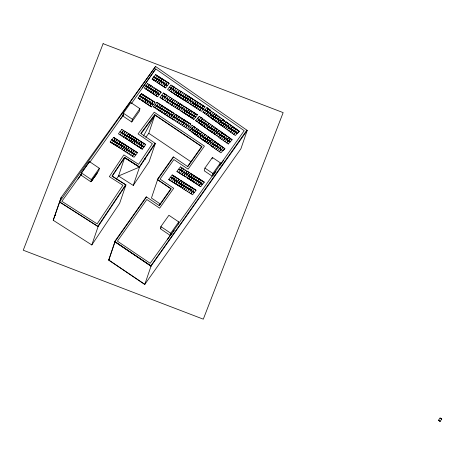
<?xml version="1.0" encoding="UTF-8"?>
<svg xmlns="http://www.w3.org/2000/svg" width="465" height="465" viewBox="0 0 465 465"><rect width="100%" height="100%" fill="white"/><g stroke="black" fill="none" stroke-linecap="round" stroke-linejoin="round"><path stroke-width="0.7" d="M81.003 175.119L81.485 172.934L89.501 161.622L99.347 168.272L98.865 170.457L90.849 181.769L80.805 174.985L81.52 172.887L89.501 161.622L89.263 162.715M99.347 168.272L91.332 179.583L90.849 181.769L97.557 172.724M142.342 87.92L155.723 68.913L244.189 130.677L170.248 235.424L160.402 228.768L160.884 226.583L168.905 215.272L178.752 221.921L178.269 224.107M167.348 239.585L170.248 235.424L170.731 233.232L178.752 221.921M123.37 113.181L122.708 115.895L131.74 121.993L139.256 111.397L139.919 108.682L130.886 102.579L123.37 113.181L132.403 119.284L131.74 121.993M204.914 168.086L204.251 170.8L212.232 176.189L212.894 173.48L220.404 162.878L212.429 157.484L204.914 168.086L212.894 173.48M212.098 158.844L212.429 157.484M220.404 162.878L219.742 165.592L223.502 160.367M145.818 137.256L148.777 133.286L154.944 114.861L202.002 146.644L187.814 166.662L173.329 156.845L157.24 179.542L170.888 188.761L159.071 205.431M155.537 66.448L247.206 130.398L240.911 148.777L144.784 284.406L108.816 260.115L114.977 241.69L146.533 197.003M173.59 157.06L157.612 179.606L151.445 198.038L160.344 204.048M187.552 166.447L201.63 146.58L154.601 114.855L140.773 133.443L155.345 143.441L139.552 167.045L124.69 157.577L118.523 176.003L133.263 185.425L139.552 167.045L124.69 157.577L112.239 176.194L125.945 184.936L119.65 203.315L91.808 244.956L53.225 220.282L61.177 197.422L155.583 66.431M53.225 220.282L61.177 197.422M89.146 162.669L89.501 161.622M91.808 244.956L98.103 226.571L125.945 184.936L112.001 176.043L124.358 157.571L139.221 167.04L154.984 143.237M114.977 241.69L151.073 266.026L114.977 241.69L108.688 260.069L144.784 284.406L151.073 266.026L247.206 130.398M155.345 143.441L149.05 161.82L133.263 185.425M143.453 136.071L154.944 114.861M110.193 141.97L116.977 146.237L118.61 144.04L111.856 139.721L110.193 141.97L116.977 146.237M111.856 139.721L118.61 144.04M120.423 141.732L118.755 143.981L112.007 139.663L113.669 137.413L120.423 141.732L113.669 137.413M111.885 142.982L113.553 140.808M113.698 140.75L115.337 138.553M139.843 99.167L138.128 98.098L144.731 102.434M120.046 131.665L126.829 135.925L125.161 138.175L118.441 133.804L120.075 131.607M139.733 95.959L153.328 104.584L139.762 95.906L141.453 93.674L154.99 102.335L141.424 93.727M113.582 144.063L115.215 141.872M121.853 129.357L128.636 133.618L126.974 135.867L120.22 131.549L121.882 129.299M117.029 139.64L115.396 141.761M145.9 85.845L159.495 94.476L145.929 85.793M147.591 83.619L161.128 92.279L157.775 90.059L156.135 92.326L157.798 90.076M120.104 134.867L121.708 132.728M139.791 99.161L143.197 94.715M121.882 132.612L123.58 130.386L121.917 132.635M115.25 145.127L116.855 142.988M115.314 145.173L116.918 143.028M145.929 89.106L149.282 84.624M146.01 89.059L149.364 84.607L150.974 85.781M117.093 142.918L118.726 140.651M147.614 86.92L149.341 87.978L151.003 85.729M157.158 79.015L155.49 81.265L152.171 79.149L153.834 76.899L167.481 85.589L169.144 83.34L155.595 74.673L153.932 76.923L167.481 85.589M152.171 79.149L153.834 76.899M121.801 135.949L123.405 133.81M144.76 102.376L146.394 100.184L144.743 102.567L151.514 106.892L141.505 100.231M155.595 74.673L169.144 83.34M125.248 131.525L123.609 133.647M143.226 97.976L144.859 95.778M150.945 92.401L157.687 96.784L147.672 90.123M118.871 144.098L125.504 148.376L123.841 150.625L117.238 146.295L120.586 148.48L123.946 144.034L137.495 152.7L123.946 144.034M118.755 143.981L112.036 139.61M149.306 87.926L159.35 94.534L152.549 90.262L150.916 92.459M118.808 144.086L135.832 154.95L137.495 152.7M153.857 80.149L155.467 78.015M120.441 141.895L123.888 143.958L122.225 142.895L118.953 147.364M123.463 137.012L125.068 134.873M123.527 137.059L125.132 134.914M155.63 78.004L157.263 75.737M143.098 101.312L144.708 99.184M144.865 99.097L146.533 96.923M149.265 91.204L150.875 89.071M146.504 96.976L144.836 99.15M120.499 145.097L122.109 142.958M120.511 145.214L122.156 146.312M151.038 89.065L152.7 86.816M155.49 81.265L152.2 79.091M157.327 79.091L158.954 76.818L157.292 79.067M128.805 140.366L132.165 135.919L145.714 144.586L128.689 133.722L130.438 134.78L127.09 139.297L125.428 138.233L132.089 142.459L133.693 140.314M146.562 100.184L148.196 98.063M120.551 148.451L123.888 143.958M152.532 90.129L150.898 92.32L144.266 88.042L147.62 83.561M152.735 90.146L154.397 87.897M158.803 80.271L157.17 82.468L158.832 80.218M159.018 80.102L160.704 77.94M146.405 103.631L148.132 101.411L146.498 103.608M160.675 77.992L158.989 80.154M122.179 149.561L123.841 147.312L122.208 149.509M154.211 91.326L152.578 93.523L154.275 91.355M125.614 145.173L123.975 147.295M160.553 81.381L158.925 83.502M156.083 89.047L154.397 91.21L156.112 88.995M130.473 138.035L143.871 146.946L133.734 140.395L132.072 142.645L142.238 149.137L128.834 140.314M148.161 104.672L149.765 102.533M149.974 102.364L151.602 100.242M154.334 94.558L155.961 92.436M132.077 135.896L128.735 140.395M125.492 148.567L135.687 155.008L134.019 157.257L123.859 150.765L125.521 148.515M160.611 84.659L162.279 82.415M127.311 146.26L125.643 148.434L127.305 146.184M162.419 82.282L164.058 80.085M130.398 141.447L132.06 139.198L130.427 141.395M127.154 149.631L125.521 151.828L127.247 149.608L128.904 150.741M157.798 93.389L159.495 91.163M162.308 85.67L163.913 83.531M128.974 147.324L127.393 149.55L129.055 147.3M141.407 100.312L143.139 98.039L153.183 104.642L146.376 100.376L144.743 102.567M133.891 140.261L135.524 138.064M127.276 152.869L128.91 150.672M129.084 150.561L130.712 148.44M163.971 86.734L165.604 84.537M164.035 86.775L165.639 84.636M155.217 107.857L153.502 106.787L170.283 117.75L171.945 115.5L158.449 106.752M167.452 82.328L165.813 84.45M133.769 143.656L135.431 141.546M133.798 143.743L135.373 141.517M155.107 104.648L172.096 115.442L173.759 113.193L156.827 102.364L153.473 106.84M155.165 104.613L172.096 115.442M135.588 141.343L137.222 139.151M156.827 102.364L158.489 103.428M128.962 153.95L130.63 151.776M161.744 95.238L168.318 99.551L166.656 101.8L160.053 97.464L163.401 99.655M130.77 151.642L132.438 149.468M153.805 76.952L167.336 85.647L157.17 79.155L155.508 81.404L165.668 87.897L157.257 82.439M132.409 149.521L130.741 151.695M166.732 95.261L163.378 93.041L180.31 103.869L178.647 106.119L161.686 95.273M135.489 144.749L137.146 142.575M137.303 142.441L138.93 140.32M158.536 103.463L173.759 113.193M130.659 155.031L132.293 152.834L133.926 153.956M163.372 96.395L164.97 97.487M165.092 94.139L161.686 98.586L163.355 96.336M137.152 145.888L138.785 143.691M170.911 85.066L187.866 95.842L186.203 98.092L169.248 87.24L186.203 98.092M132.322 156.095L134.019 153.944L132.386 156.135M163.366 99.626L166.784 95.151M134.17 153.886L135.797 151.613M158.472 110.002L160.082 107.874M169.324 90.506L172.602 86.072C176.293 86.199 172.532 91.466 171.044 88.251M138.878 146.917L140.482 144.778M160.21 107.839L161.872 105.59M160.274 107.804L161.878 105.665M142.325 142.488L140.686 144.609M165.023 100.684L166.633 98.551M140.511 148.033L142.238 145.824L140.604 148.021M161.936 108.868L163.604 106.694M172.556 89.402L186.058 98.15L175.892 91.657L174.23 93.907L184.396 100.399L186.058 98.15M166.673 101.934L176.834 108.426L178.502 106.177L168.336 99.684L166.673 101.934L168.336 102.998L170.033 100.835M168.458 99.603L170.126 97.429M161.872 112.297L163.418 110.124M172.579 92.651L174.195 90.518M144.051 146.835L127.055 135.919L144.051 146.835L145.714 144.586M165.267 107.758L163.604 110.007M170.184 100.632L171.788 98.493M170.207 100.725L171.841 98.528M163.535 113.361L165.162 111.24M175.851 91.576L174.218 93.767L167.586 89.489L170.94 85.008M165.348 111.054L166.976 108.932M176.049 91.593L177.711 89.344M170.091 104.038L171.719 101.916M173.555 99.557L171.899 101.73M173.526 99.609L171.87 101.789M167.04 112.21L168.702 109.961L167.034 112.135M177.525 92.773L175.892 94.97L177.589 92.802M177.711 92.657L179.345 90.466M177.793 92.64L179.397 90.501M173.416 103.003L171.777 105.119M173.584 102.812L175.224 100.696M166.923 115.523L168.528 113.384M179.275 93.889L177.642 96.081L179.304 93.831M181.088 91.582L179.449 93.773L181.118 91.524M173.474 106.206L175.107 104.009M180.972 94.97L179.333 97.092M176.921 101.777L175.253 103.951M170.19 114.448L168.586 116.587L170.254 114.489M181.147 94.86L182.78 92.587M175.136 107.264L176.834 105.113L175.2 107.31M178.612 102.788L176.95 105.038L178.618 102.864M170.283 117.75L156.781 109.002L158.513 106.729M181.03 98.173L182.635 96.034M177.223 122.167L187.36 128.712L189.023 126.463L178.856 119.976L177.194 122.225L170.545 117.808L173.858 119.97L177.223 115.419L175.561 114.355L172.213 118.871L175.561 114.355M171.945 115.5L161.768 108.874L160.134 111.065M182.844 95.871L184.477 93.674M175.648 117.686L177.281 115.494L190.83 124.161L189.168 126.41L172.172 115.494L178.816 119.889M173.776 113.35L177.194 115.471M182.082 105.09L178.763 109.548L177.101 108.484L183.733 112.763L185.366 110.571M178.7 106.223L195.724 117.087L178.7 106.223L180.362 103.974L197.387 114.838L183.838 106.171L182.175 108.421M178.734 106.293L177.101 108.484M180.362 103.974L182.024 105.038M184.303 97.098L182.664 99.289L184.367 97.139M184.535 96.953L186.203 94.779L184.57 96.976M173.846 116.674L175.491 117.773M178.763 109.548L180.478 107.31M184.396 100.399L170.893 91.652L174.346 87.118M192.923 102.544L191.289 104.735L184.686 100.405L188.034 102.591M188.04 99.202L186.291 98.26L203.129 109.118L192.969 102.626L191.301 104.875L201.467 111.368L203.129 109.118M177.252 115.547L190.83 124.161M188.011 95.976L191.307 98.121L188.011 95.976L184.657 100.457M182.146 108.293L195.573 117.145L193.911 119.395L180.437 110.594M175.543 120.97L177.153 118.837M183.751 106.154L180.408 110.647M186.401 101.475L189.674 97.005L186.372 101.527M178.979 116.576L177.281 118.808L178.949 116.558M182.1 111.647L183.71 109.513M187.97 102.62L191.336 98.069M178.827 120.028L177.182 122.086M191.365 98.196L204.943 106.811L191.365 98.196L189.761 100.335L203.281 109.06L186.32 98.208M193.94 119.336L183.774 112.85M185.535 110.571L187.197 108.397M178.949 123.26L180.49 121.092M189.662 103.625L191.289 104.735M191.289 101.422L189.633 103.683M182.338 118.726L180.676 120.976M187.046 111.769L185.413 113.966L187.104 111.798M187.261 111.6L188.866 109.461M187.314 111.635L188.918 109.49M180.612 124.324L182.239 122.202M193.12 102.562L194.789 100.312M184.047 119.894L182.414 122.092L184.082 119.842M187.163 115.006L188.79 112.879M190.633 110.519L188.976 112.699M190.604 110.577L188.947 112.751M185.715 120.958L184.111 123.103M194.603 103.742L192.969 105.939L194.661 103.771M194.818 103.573L196.422 101.428M194.87 103.608L196.474 101.463M185.744 120.981L184.111 123.173M190.487 113.966L188.825 116.14L190.516 113.913M190.662 113.78L192.301 111.658M183.995 126.492L185.599 124.353M196.352 104.852L194.713 107.049L196.381 104.799M187.442 122.063L185.773 124.236M198.16 102.544L196.526 104.741L198.189 102.492M190.551 117.168L192.155 115.029M192.359 114.936L193.998 112.745M196.381 108.113L198.073 105.886L196.41 108.06M187.267 125.41L185.663 127.555L187.331 125.457M199.851 103.556L198.189 105.805M192.214 118.232L193.911 116.081L192.278 118.273M198.107 109.141L199.712 107.002M195.66 113.809L194.027 116L195.689 113.826M199.915 106.834L201.548 104.642M189.987 130.531L188.337 129.38L194.69 134.019L196.55 131.973M195.573 117.145L185.407 110.653L183.745 112.902M190.168 127.393L206.536 138.965L190.197 127.34M199.77 110.205L201.467 108.054M201.438 108.107L199.741 110.257M192.092 125.323L208.419 136.867L206.565 138.913M201.612 107.921L203.281 105.747M203.252 105.799L201.583 107.973M199.072 119.615L197.183 121.714L195.585 120.575L201.967 125.155L203.821 123.115M191.766 128.532L193.492 129.689M197.439 118.534L213.807 130.107L197.468 118.476L199.398 116.407L215.667 128.061L213.807 130.107M193.696 126.463L189.912 130.578L193.806 126.393L195.352 127.643M193.446 129.625L206.344 139.064L196.585 132.054L194.701 134.153L204.484 141.11L191.493 131.746L193.382 129.648M197.236 121.725L201.078 117.529C204.734 118.133 200.363 122.667 199.189 119.633M204.6 113.164L202.943 112.019L209.32 116.628L211.156 114.564M204.745 110.013L221.177 121.516L223.014 119.459L209.924 110.234M208.262 112.042L205.048 109.711L206.623 110.961L208.489 108.851M206.913 107.601L210.07 110.036L206.913 107.601L205.048 109.711M200.723 120.766L213.615 130.206L203.862 123.196L201.973 125.294L211.761 132.252L198.77 122.888L200.653 120.79M194.951 130.845L193.091 132.885L194.98 130.787M195.126 130.845L196.98 128.805M168.725 179.507L175.474 183.82L168.725 179.507L170.388 177.258L177.113 181.629L170.388 177.258M170.533 177.2L177.316 181.46L178.949 179.269L172.201 174.95L170.533 177.2L177.316 181.46M172.201 174.95L178.949 179.269M209.36 116.709L219.149 123.678L206.204 114.291M198.584 129.944L196.759 131.932M202.229 121.981L200.369 124.027L202.258 121.929M202.397 121.987L204.286 119.889M207.977 112.257L221.015 121.563L219.149 123.678M172.05 178.322L170.388 180.571M173.864 176.09L172.23 178.205M196.329 135.239L198.247 133.228L196.393 135.274M176.938 171.393L183.692 175.706L176.938 171.393L178.607 169.144L185.355 173.457L183.692 175.706M207.739 115.442L209.576 113.379M172.114 181.6L173.718 179.461M198.41 133.188L200.27 131.142M204.001 123.126L205.919 121.051L204.03 123.074M180.385 166.889L187.139 171.207L185.506 173.399L178.752 169.086L180.414 166.836M209.721 113.373L211.563 111.391M175.532 177.153L173.893 179.345L175.561 177.171M203.606 126.381L205.524 124.37L203.664 126.41M178.636 172.474L180.298 170.225M180.443 170.091L182.111 167.917L180.449 170.167M199.851 134.368L197.962 136.466M201.891 132.298L200.043 134.269M173.776 182.664L175.479 180.507L173.84 182.704M205.687 124.324L207.541 122.283M175.59 180.432L177.287 178.205M205.257 127.625L207.123 125.509M180.298 173.538L181.966 171.289M212.772 115.837L210.936 117.895L212.831 115.866M201.502 135.548L199.584 137.623L201.473 135.524M182.141 171.178L183.809 169.004M201.665 135.507L203.519 133.385M183.78 169.057L182.111 171.23M177.403 181.629L184.035 185.913L182.373 188.162L175.741 183.878L179.118 186.017L182.419 181.49L180.757 180.426L177.485 184.896M212.999 115.68L214.888 113.658L212.97 115.733M177.339 181.623L194.358 192.481L196.027 190.232L182.478 181.565L179.118 186.017M209.163 123.44L207.309 125.486L209.192 123.388M178.973 179.426L182.419 181.49M201.252 138.733L203.077 136.739M181.995 174.544L183.599 172.405M206.89 128.712L208.779 126.689L206.861 128.764M182.059 174.59L183.692 172.393M214.441 117L212.633 119.005M183.838 172.259L185.471 170.144M205.158 134.623L203.298 136.588M214.464 117.023L212.604 119.063M179.002 182.687L180.635 180.49M179.037 182.751L180.687 183.849M210.796 124.527L208.907 126.625M208.523 129.869L210.349 127.881M185.698 176.781L183.989 175.712L190.592 180.042L192.225 177.851M214.231 120.214L216.132 118.122M204.931 137.826L206.786 135.71M210.604 127.753L212.429 125.765M187.337 177.897L190.691 173.451L204.211 182.17L187.221 171.254L188.97 172.312L185.651 176.776M182.478 181.565L196.027 190.232M218.126 116.018L216.26 118.052M210.128 131.008L211.953 129.02M210.186 131.054L212.046 129.008M204.74 141.18L207.925 143.487L211.813 139.331L224.822 148.666L222.968 150.707L206.605 139.018L213.011 143.662L211.122 145.76L204.74 141.18L208.465 136.977L211.726 139.308L208.436 137.03M215.905 121.313L217.707 119.307M182.344 184.901L180.716 187.104L182.373 184.849M214.063 126.846L212.174 128.945M184.175 182.652L182.507 184.826M219.765 117.174L217.899 119.209L219.8 117.116M184.146 182.704L182.478 184.878M206.419 142.273L210.128 138.169M213.9 130.217L220.282 134.798L218.399 136.896L212.046 132.263L215.266 134.606M190.633 180.124L200.77 186.674L187.366 177.845M188.999 175.572L202.432 184.425L192.266 177.932L190.604 180.182M208.198 140.273L209.901 141.296L211.755 139.25M213.854 130.212L230.239 141.848L232.128 139.75L215.737 128.113L212.017 132.316M190.604 173.428L187.267 177.926M219.567 120.307L221.439 118.273M215.667 128.061L213.836 130.055M215.737 128.113L217.341 129.253M185.808 183.768L184.204 185.983L185.872 183.733M188.953 178.926L190.586 176.729L188.924 178.979M227.431 126.381L225.577 128.427L219.224 123.789L222.444 126.137M192.388 174.538L190.726 176.712M209.953 141.372L211.813 139.331L224.822 148.666M184.082 189.307L185.715 187.11L194.213 192.539L184.053 186.047L182.385 188.296L192.551 194.789L194.213 192.539M184.14 189.336L185.773 187.139M192.359 174.59L190.691 176.764M221.177 121.516L208.117 112.239L206.105 114.373M185.924 187.081L187.558 184.89M222.979 119.732L224.578 120.871L222.979 119.732L221.119 121.778L237.417 133.379L239.306 131.281L226.263 121.999L222.375 126.154L224.264 124.056L237.255 133.42L227.472 126.468L225.583 128.567L235.366 135.518L237.255 133.42M220.823 124.928L222.683 122.888M220.846 124.998L224.612 120.819M211.383 142.586L209.529 144.627L211.412 142.528M192.388 177.851L194.085 175.619L192.417 177.793M185.802 190.4L187.43 188.279M222.729 122.894L221.049 121.801L222.723 122.917M187.616 188.093L189.243 185.971M219.003 130.444L215.202 134.629L217.085 132.531M224.421 121.074L226.054 122.161M211.133 145.894L220.916 152.851L222.805 150.753L213.017 143.795L211.133 145.894L212.732 147.033L214.679 144.97L216.272 146.184M216.824 135.704L218.66 133.722M192.295 181.187L193.928 178.996M192.359 181.222L193.963 179.077M213.191 143.673L215.08 141.651L213.162 143.726M218.835 133.728L220.718 131.63M224.304 124.091L237.417 133.379M189.127 189.284L187.459 191.534M224.374 124.097L226.263 121.999M190.941 187.058L189.272 189.232L190.97 187M212.825 147.016L214.621 144.935M225.868 125.195L223.979 127.294L225.839 125.254M214.824 144.836L216.731 142.831M220.265 134.99L230.076 141.889L221.956 136.111L220.096 138.152M189.191 192.562L190.79 190.423M226.007 125.259L227.867 123.138M214.423 148.155L216.301 146.126M220.038 138.122L221.956 136.111M216.463 146.086L218.329 143.97L216.446 146.068M197.52 181.059L199.154 178.938M222.096 135.978L223.973 134.025M190.853 193.626L192.487 191.435M227.612 126.399L229.53 124.318L227.641 126.341M192.696 191.417L194.329 189.15M221.7 139.291L223.549 137.32M227.216 129.648L229.135 127.637L227.275 129.683M197.375 184.506L199.008 182.309M217.905 147.266L216.016 149.364L217.934 147.289M218.097 147.248L219.986 145.15M199.218 182.141L200.88 179.967M223.741 137.227L225.595 135.181M200.851 180.025L199.183 182.199M231.134 125.457L229.245 127.555M217.684 150.474L219.538 148.428L221.113 149.62M223.322 140.453L225.211 138.43L223.293 140.506M199.072 185.512L200.77 183.361L199.136 185.552M228.867 130.898L230.733 128.776M219.73 148.411L221.584 146.289L219.701 148.387M200.909 183.227L202.548 181.106M230.948 128.7L232.773 126.707M227.228 136.344L225.345 138.367M219.253 151.666L221.142 149.567M219.346 151.654L221.171 149.666M224.955 141.61L226.781 139.622M230.501 131.979L232.355 129.938M221.363 149.567L223.217 147.446M202.577 184.367L185.582 173.451L202.577 184.367L204.24 182.117M227.007 139.547L228.861 137.501M226.531 142.807L228.385 140.761M226.618 142.796L228.449 140.808M232.134 133.141L233.959 131.153M222.968 150.707L224.851 148.608M228.635 140.633L230.524 138.611L228.606 140.686M234.215 131.025L236.04 129.032M220.294 134.937L218.405 137.036L228.222 143.935M233.732 134.28L235.656 132.281L233.796 134.327M230.239 141.848L217.231 132.513L219.085 130.467L232.128 139.75M438.419 420.267L440.088 421.331L438.419 420.267L440.088 418.018L441.721 419.134L440.088 418.018M116.512 179.008L118.523 176.003L139.552 167.045M97.638 226.525L125.713 184.779M77.946 179.089L81.602 173.858L61.851 201.293L97.144 223.863L122.929 185.308L109.339 176.624L123.864 154.909L138.599 164.331L152.363 143.755L138.07 133.908L154.217 112.205L204.431 146.12L188.098 169.167L173.881 159.565L160.041 179.083L173.689 188.302L159.617 208.157L146.824 199.514L117.413 241.166L150.189 263.3L170.248 235.424M131.456 103.532L155.723 68.913M120.604 118.935L123.527 114.779M108.816 260.115L109.647 258.941M59.514 201.903L98.103 226.571L59.514 201.903L155.624 66.326M80.805 174.985L81.642 173.805M90.03 161.971L123.545 114.716M132.403 119.284L139.919 108.682M91.599 181.21L93.599 178.386M94.401 177.252L96.807 173.858M160.402 228.768L161.204 227.641M170.597 235.43L172.201 233.163M173.003 232.035L174.206 230.338M212.97 175.648L215.9 171.509M246.845 130.2L150.741 266.026L114.611 241.626L146.272 196.788L159.332 205.652L171.254 188.825L157.612 179.606M54.887 215.801L55.73 214.627M141.128 133.647L154.833 115.006M138.099 98.15L141.453 93.674M147.579 90.204L151.026 85.67M113.669 140.726L115.367 138.5M115.367 141.813L117.029 139.564M158.896 83.561L160.559 81.311M123.58 133.699L125.242 131.45M148.23 101.324L149.945 99.109M125.277 134.78L126.974 132.554M117.209 146.347L120.47 141.837M164.087 83.421L165.784 81.189M125.428 138.233L128.689 133.722M165.784 84.502L167.447 82.253M157.687 96.784L159.35 94.534M159.495 94.476L161.157 92.227M128.689 137.036L130.351 134.786M151.514 106.892L153.183 104.642M165.668 87.897L167.336 85.647M153.328 104.584L154.99 102.335M160.024 97.522L163.378 93.041M123.946 147.347L125.614 145.097M155.165 107.851L156.798 105.654M155.136 107.903L158.565 103.404M169.295 90.559L172.678 86.054M165.098 97.458L166.761 95.209M158.548 106.776L160.233 104.468M133.862 140.314L135.553 138.088M166.761 98.522L168.458 96.29M135.559 141.401L137.274 139.186M174.323 90.489L176.014 88.263M160.117 111.257L161.739 108.926M140.657 144.662L142.319 142.412M171.748 105.177L173.41 102.928M142.354 145.748L144.045 143.522M179.304 97.144L180.966 94.895M168.702 113.274L170.399 111.048M142.238 149.137L143.9 146.888M170.399 114.361L172.096 112.129M172.143 115.547L173.811 113.297M170.545 117.808L172.213 115.558M183.838 109.484L185.535 107.258M191.394 101.457L193.091 99.225M178.979 119.889L180.676 117.662M187.471 125.323L189.168 123.097M195.724 117.087L197.387 114.838M203.281 109.06L204.943 106.811M172.201 178.264L173.864 176.014M175.474 183.82L177.142 181.571M175.741 183.878L179.002 179.374M183.954 175.764L187.221 171.254M187.221 174.567L188.883 172.317M194.015 182.356L195.655 180.089M195.823 180.048L197.468 177.781M195.678 183.419L197.375 181.193M197.491 181.112L199.154 178.862M190.824 193.684L192.551 191.475M200.77 186.674L202.432 184.425M440.088 421.331L441.75 419.081M202.909 112.071L204.78 109.961M204.519 113.204L206.437 111.1M206.658 110.844L208.523 108.734M206.175 114.349L210.099 109.978M209.692 113.425L211.558 111.309M209.326 116.762L211.197 114.652L220.985 121.615M211.331 114.582L213.232 112.489M219.178 123.62L221.015 121.563M195.585 120.575L199.398 116.407M188.308 129.439L192.121 125.265M198.77 122.888L202.682 118.668M191.493 131.746L195.405 127.532M195.097 130.828L197.015 128.747M196.724 131.984L198.642 129.909M200.014 134.327L201.897 132.229M210.54 127.782L212.459 125.707M203.269 136.646L205.152 134.548M219.195 123.847L223.008 119.679M211.761 132.252L213.644 130.148M204.484 141.11L206.373 139.012M206.536 138.965L208.465 136.977M206.39 142.325L208.279 140.227M207.954 143.435L209.814 141.389M211.529 142.569L213.447 140.488M230.896 128.735L232.802 126.654M223.717 137.204L225.63 135.123M230.471 132.037L232.39 129.956M232.517 129.892L234.436 127.817M234.151 131.054L236.069 128.979M226.972 139.523L228.89 137.448M235.784 132.217L237.702 130.142M237.446 133.321L239.306 131.281M228.193 143.993L230.076 141.889M148.777 133.286L191.069 161.849M81.485 172.934L91.332 179.583M160.884 226.583L170.731 233.232M144.313 158.553L145.499 159.367M226.234 122.051L239.277 131.333M103.108 43.669L23.25 250.217L203.298 319.17L283.162 112.623L103.108 43.669M160.733 81.201L162.366 79.004L160.704 81.253M149.846 105.753L151.514 103.579L149.846 105.753M132.194 139.175L133.862 137.001L132.165 139.233M138.989 143.522L140.657 141.348L138.989 143.522M216.498 114.791L214.65 116.924L216.516 114.809M204.769 137.873L202.885 139.971L204.769 137.873M217.51 122.44L219.41 120.429L217.51 122.44M213.644 133.403L217.428 129.253L213.697 133.414M222.596 123.062L224.165 124.26L222.596 123.062M194.114 178.88L195.8 176.717L194.167 178.915M220.462 134.815L222.351 132.792L220.433 134.867M190.999 190.261L192.667 188.087L191.028 190.278M157.652 93.448L155.99 95.697L157.687 93.471M153.293 101.254L151.631 103.503L153.328 101.271M134.1 150.532L132.438 152.782L134.135 150.55M166.859 112.245L165.197 114.495L166.889 112.268M183.931 123.213L182.268 125.463L183.966 123.231"/></g></svg>
